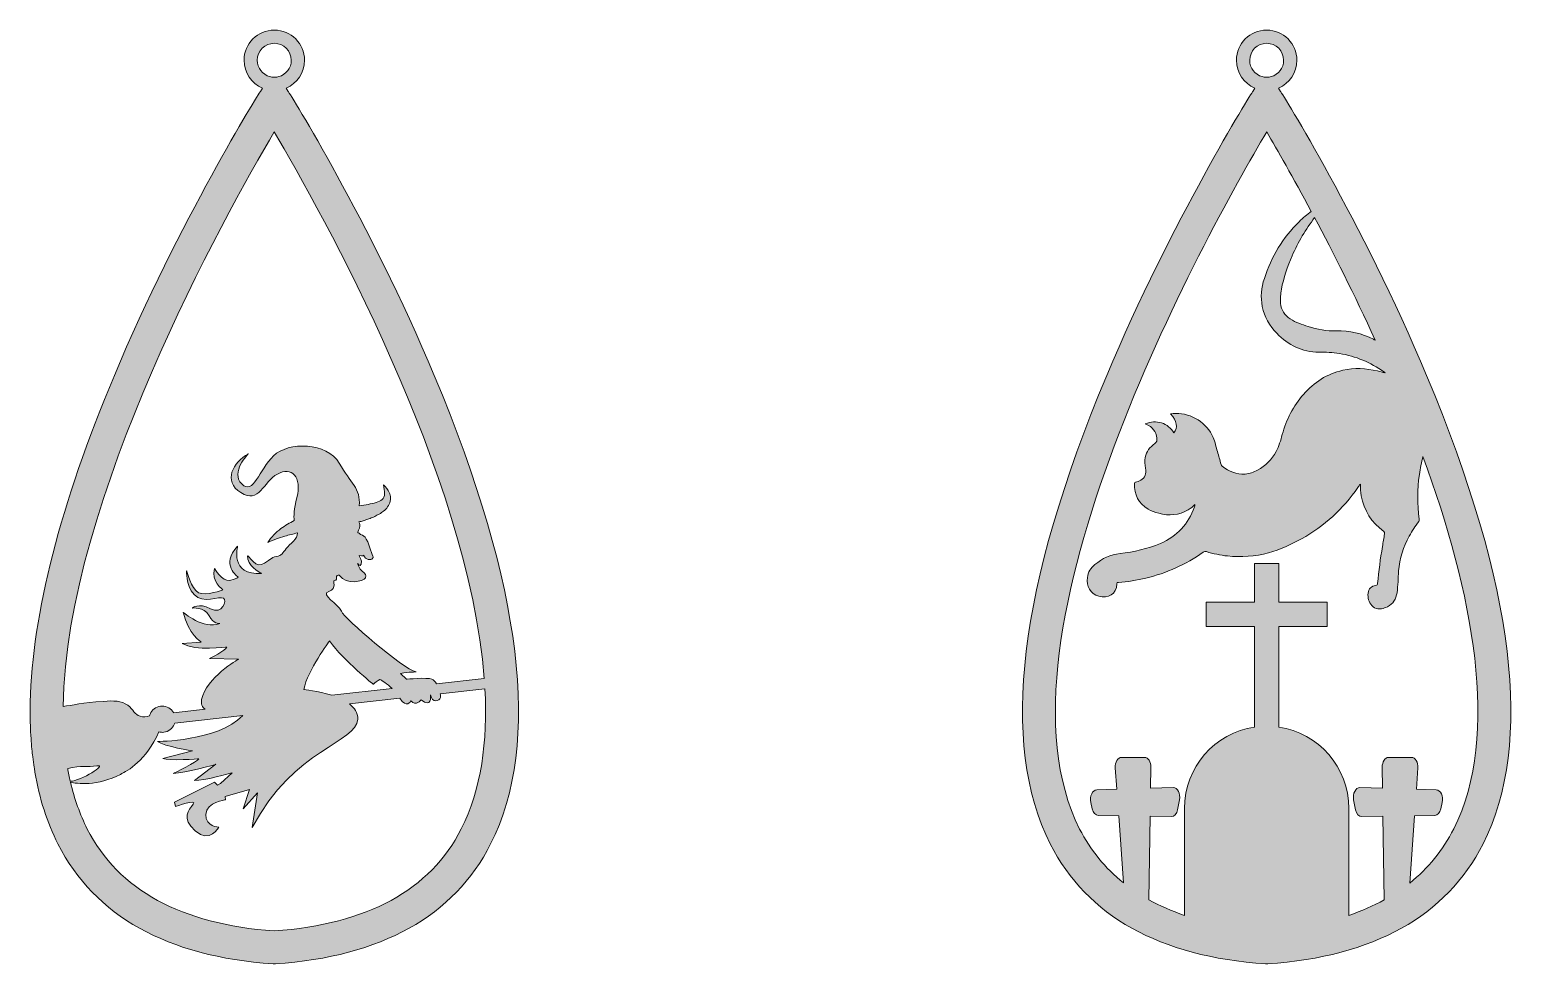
# Model space of a CAD drawing. Extents: x 687 to 8353, y -2922 to -78.
# Drawn here: x 3777 to 8353, y -2922 to -78 of the extents above; entities that cross this region are included whole.
import ezdxf

# ---------------------------------------------------------------- set-up
doc = ezdxf.new("R2010")
doc.units = 0
doc.header["$MEASUREMENT"] = 0
doc.layers.add('Layer 1', color=7, linetype='Continuous')

msp = doc.modelspace()

# ---------------------------------------------------------------- hatches: boundary and pattern name
at = {"layer": 'Layer 1', "true_color": 0x6870b5}
h = msp.add_hatch(color=173, dxfattribs=at)
h.dxf.hatch_style = 2
edge = h.paths.add_edge_path()
edge.add_spline(control_points=[(5006.8, -1130), (4809.4, -658.8), (4564.9, -268.8), (4562.3, -265), (4562.3, -265), (4556.1, -255.2), (4556.1, -255.2), (4588.9, -241), (4612, -208.4), (4612, -170.4), (4612, -119.6), (4570.8, -78.4), (4519.9, -78.4), (4469.1, -78.4), (4427.9, -119.6), (4427.9, -170.4), (4427.9, -208.4), (4451, -241), (4483.8, -255.2), (4483.8, -255.2), (4477.5, -265), (4477.5, -265), (4475.1, -268.8), (4230.5, -658.8), (4033.2, -1130), (3868.4, -1523.5), (3782.9, -1856.3), (3777.3, -2125.1), (3776.9, -2139.8), (3776.8, -2154.3), (3777.1, -2168.7), (3777.1, -2177.3), (3777.3, -2185.8), (3777.6, -2194.3), (3778, -2208.4), (3778.7, -2222.2), (3779.7, -2235.8), (3780.3, -2246.5), (3781.2, -2257.2), (3782.3, -2267.6), (3783, -2275.6), (3783.9, -2283.5), (3784.8, -2291.4), (3786.1, -2302), (3787.5, -2312.5), (3789.2, -2322.9), (3789.9, -2327.9), (3790.7, -2332.9), (3791.6, -2337.8), (3805.2, -2418.4), (3828.5, -2491.2), (3861.5, -2556.1), (3973.3, -2776.2), (4193.7, -2899.1), (4516.5, -2921.4), (4516.5, -2921.4), (4519.9, -2921.6), (4519.9, -2921.6), (4519.9, -2921.6), (4523.5, -2921.4), (4523.5, -2921.4), (4846.2, -2899.1), (5066.7, -2776.2), (5178.4, -2556.1), (5333.3, -2251.3), (5275.6, -1771.4), (5006.8, -1130)], knot_values=[0, 0, 0, 0, 1, 1, 1, 2, 2, 2, 3, 3, 3, 4, 4, 4, 5, 5, 5, 6, 6, 6, 7, 7, 7, 8, 8, 8, 9, 9, 9, 10, 10, 10, 11, 11, 11, 12, 12, 12, 13, 13, 13, 14, 14, 14, 15, 15, 15, 16, 16, 16, 17, 17, 17, 18, 18, 18, 19, 19, 19, 20, 20, 20, 21, 21, 21, 22, 22, 22, 22], degree=3, periodic=1)
edge = h.paths.add_edge_path()
edge.add_spline(control_points=[(4468.3, -170.4), (4468.3, -142), (4491.5, -118.8), (4519.9, -118.8), (4548.5, -118.8), (4571.7, -142), (4571.7, -170.4), (4571.7, -194.1), (4555.8, -214.1), (4534.1, -220.2), (4529.6, -221.5), (4524.9, -222.2), (4519.9, -222.2), (4515, -222.2), (4510.3, -221.5), (4505.8, -220.2), (4484.2, -214.1), (4468.3, -194.1), (4468.3, -170.4)], knot_values=[0, 0, 0, 0, 1, 1, 1, 2, 2, 2, 3, 3, 3, 4, 4, 4, 5, 5, 5, 6, 6, 6, 6], degree=3, periodic=1)
edge = h.paths.add_edge_path()
edge.add_spline(control_points=[(4519.9, -388.6), (4661.7, -628.4), (5112.1, -1433.1), (5158.9, -2052.6), (5158.9, -2052.6), (5013.4, -2068.6), (5013.4, -2068.6), (5009.4, -2062), (5004.7, -2056.7), (4999.8, -2054.7), (4984.2, -2048.6), (4922.1, -2054.7), (4922.1, -2054.7), (4922.1, -2054.7), (4904.4, -2037), (4904.4, -2037), (4930, -2033), (4951.3, -2032.4), (4951.3, -2032.4), (4910.9, -2023), (4733.6, -1870.2), (4724.3, -1847.5), (4715.1, -1824.7), (4658.3, -1797.3), (4685.7, -1787.5), (4713.2, -1777.9), (4695, -1754.2), (4703.3, -1753.8), (4711.5, -1753.3), (4709.2, -1749.7), (4709.4, -1742.3), (4709.6, -1735), (4718.6, -1738.5), (4718.6, -1738.5), (4737.9, -1769.6), (4792.8, -1756.4), (4797.3, -1746.6), (4801.7, -1736.9), (4796.8, -1733.6), (4786.9, -1725.8), (4777.8, -1718.7), (4774.2, -1703.8), (4773.7, -1701.3), (4774.8, -1703.7), (4780.2, -1715.1), (4784, -1704.2), (4788.3, -1692.1), (4778.1, -1678.4), (4778.1, -1678.4), (4789.9, -1681), (4791.8, -1677.5), (4791.8, -1677.5), (4797.5, -1692.6), (4814.1, -1692.1), (4818.6, -1687.2), (4823.1, -1682.2), (4819.8, -1685.3), (4808.4, -1648.3), (4797, -1611.4), (4786.1, -1618.5), (4780, -1612.3), (4773.9, -1606.2), (4771.5, -1612.8), (4779.1, -1594.8), (4782.5, -1586.8), (4780.4, -1580.5), (4777.1, -1575.8), (4781.6, -1574.8), (4786.1, -1573.7), (4790.7, -1572.1), (4790.7, -1572.1), (4804.6, -1567.8), (4804.6, -1567.8), (4809.3, -1566.1), (4814.1, -1564.1), (4818.7, -1562.3), (4823.3, -1560.7), (4827.9, -1558.2), (4832.5, -1555.8), (4832.5, -1555.8), (4839.4, -1552.2), (4839.4, -1552.2), (4841.7, -1550.7), (4843.9, -1549.1), (4846.1, -1547.6), (4855, -1541.9), (4864.1, -1533.3), (4869.9, -1521.9), (4872.7, -1516.2), (4874.2, -1509.6), (4874, -1503.4), (4873.8, -1497.1), (4872.2, -1491.6), (4870, -1486.8), (4865.5, -1477.1), (4859.3, -1469.9), (4852.7, -1462.9), (4854, -1472.4), (4856, -1481.8), (4855.6, -1490.1), (4855.3, -1498.5), (4852.5, -1504.3), (4847.9, -1507.8), (4839, -1515.3), (4822.4, -1519.4), (4806.1, -1522.4), (4797.2, -1524.2), (4787.8, -1525.5), (4778.4, -1526.6), (4783.1, -1473.6), (4752, -1457.6), (4717.6, -1397.1), (4680.9, -1332.7), (4562.2, -1331.4), (4518, -1374.4), (4473.8, -1417.4), (4456.2, -1495.6), (4420.8, -1460.3), (4385.4, -1425), (4441, -1368.1), (4441, -1368.1), (4394.2, -1394.6), (4362.7, -1451.4), (4418.3, -1486.8), (4473.8, -1522.2), (4486.5, -1453.9), (4529.4, -1430), (4572.4, -1406), (4605.2, -1438.8), (4588.8, -1502), (4579.8, -1536.6), (4579.1, -1558.7), (4580.4, -1571.6), (4566.4, -1578.7), (4552.7, -1586.9), (4540.1, -1596.4), (4532.4, -1602.3), (4524.9, -1608.4), (4518.2, -1615.5), (4511.4, -1622.4), (4505, -1629.9), (4500.4, -1638.4), (4517.6, -1630.2), (4534.8, -1624.7), (4552, -1619.4), (4564.9, -1615.7), (4577.7, -1612.4), (4590.5, -1609.3), (4592, -1626.9), (4567.1, -1643.2), (4556.5, -1656.7), (4545.5, -1671), (4542.7, -1678.5), (4526.3, -1681), (4509.8, -1683.6), (4505.7, -1694.6), (4481.5, -1705.6), (4457.1, -1716.7), (4432.4, -1657.3), (4439.5, -1687.3), (4439.6, -1687.9), (4439.7, -1688.5), (4439.9, -1689), (4447.7, -1718), (4481.5, -1733.1), (4481.5, -1733.1), (4383.2, -1738.5), (4408.5, -1650.1), (4408.5, -1650.1), (4353.8, -1704.7), (4409.8, -1743.8), (4409.8, -1743.8), (4409.8, -1743.8), (4407.2, -1749.6), (4384.5, -1754), (4361.8, -1758.4), (4337.7, -1717.4), (4337.7, -1717.4), (4326.7, -1756.8), (4363.7, -1782.7), (4363.7, -1782.7), (4363.7, -1782.7), (4312.4, -1802.6), (4289.1, -1791.3), (4265.7, -1779.8), (4253.4, -1724.3), (4253.4, -1724.3), (4253.4, -1724.3), (4248.7, -1766.9), (4275.9, -1796.9), (4303, -1826.9), (4353.5, -1801), (4365.2, -1807.7), (4376.9, -1814.3), (4362.1, -1859.7), (4325.4, -1840.2), (4288.8, -1820.6), (4270.7, -1838.3), (4270.7, -1838.3), (4270.7, -1838.3), (4306.1, -1832.6), (4321.3, -1861.3), (4335.3, -1887.9), (4351.4, -1885.3), (4353.8, -1884.8), (4304.7, -1906.2), (4242.4, -1850.6), (4242.4, -1850.6), (4259.4, -1918.8), (4297.3, -1941.5), (4297.3, -1941.5), (4297.3, -1941.5), (4239.6, -1946.2), (4239.6, -1946.2), (4280.3, -1970), (4375.9, -1956.7), (4375.9, -1956.7), (4372.2, -1967.1), (4322.9, -1991.7), (4322.9, -1991.7), (4322.9, -1991.7), (4411, -1993.6), (4411, -1993.6), (4411, -1993.6), (4311.5, -2051.4), (4298.7, -2116.3), (4296, -2130.1), (4300.6, -2139.6), (4309.4, -2146.2), (4309.4, -2146.2), (4213.7, -2156.8), (4213.7, -2156.8), (4213.6, -2156.7), (4213.6, -2156.5), (4213.5, -2156.4), (4206.4, -2144.1), (4193.2, -2136.5), (4178.9, -2136.5), (4164.6, -2136.5), (4151.5, -2144.1), (4144.2, -2156.4), (4142.5, -2159.5), (4141.2, -2162.7), (4140.3, -2166.1), (4131.1, -2169.3), (4121.4, -2170.6), (4112, -2167.7), (4094.7, -2162.2), (4091.2, -2146.7), (4074.1, -2134.2), (4054.3, -2119.7), (4031.3, -2119.9), (3999.6, -2122.1), (3936.7, -2126.5), (3903.6, -2133.9), (3877.3, -2137.9), (3885.4, -1509.4), (4371.7, -639.5), (4519.9, -388.6)], knot_values=[0, 0, 0, 0, 1, 1, 1, 2, 2, 2, 3, 3, 3, 4, 4, 4, 5, 5, 5, 6, 6, 6, 7, 7, 7, 8, 8, 8, 9, 9, 9, 10, 10, 10, 11, 11, 11, 12, 12, 12, 13, 13, 13, 14, 14, 14, 15, 15, 15, 16, 16, 16, 17, 17, 17, 18, 18, 18, 19, 19, 19, 20, 20, 20, 21, 21, 21, 22, 22, 22, 23, 23, 23, 24, 24, 24, 25, 25, 25, 26, 26, 26, 27, 27, 27, 28, 28, 28, 29, 29, 29, 30, 30, 30, 31, 31, 31, 32, 32, 32, 33, 33, 33, 34, 34, 34, 35, 35, 35, 36, 36, 36, 37, 37, 37, 38, 38, 38, 39, 39, 39, 40, 40, 40, 41, 41, 41, 42, 42, 42, 43, 43, 43, 44, 44, 44, 45, 45, 45, 46, 46, 46, 47, 47, 47, 48, 48, 48, 49, 49, 49, 50, 50, 50, 51, 51, 51, 52, 52, 52, 53, 53, 53, 54, 54, 54, 55, 55, 55, 56, 56, 56, 57, 57, 57, 58, 58, 58, 59, 59, 59, 60, 60, 60, 61, 61, 61, 62, 62, 62, 63, 63, 63, 64, 64, 64, 65, 65, 65, 66, 66, 66, 67, 67, 67, 68, 68, 68, 69, 69, 69, 70, 70, 70, 71, 71, 71, 72, 72, 72, 73, 73, 73, 74, 74, 74, 75, 75, 75, 76, 76, 76, 77, 77, 77, 78, 78, 78, 79, 79, 79, 80, 80, 80, 81, 81, 81, 82, 82, 82, 83, 83, 83, 84, 84, 84, 85, 85, 85, 86, 86, 86, 86], degree=3, periodic=1)
edge = h.paths.add_edge_path()
edge.add_spline(control_points=[(4878.8, -2083.5), (4878.8, -2083.5), (4694.6, -2103.8), (4694.6, -2103.8), (4652.6, -2090.2), (4609.7, -2086.2), (4609.7, -2086.2), (4621, -2028), (4688, -1938.4), (4688, -1938.4), (4731.6, -1999), (4821.8, -2070.3), (4821.8, -2070.3), (4826.7, -2064.5), (4833.5, -2059.6), (4841.5, -2055.4), (4847.1, -2058.6), (4863.3, -2068.4), (4878.8, -2083.5)], knot_values=[0, 0, 0, 0, 1, 1, 1, 2, 2, 2, 3, 3, 3, 4, 4, 4, 5, 5, 5, 6, 6, 6, 6], degree=3, periodic=1)
edge = h.paths.add_edge_path()
edge.add_spline(control_points=[(3979.9, -2318.5), (4014.7, -2312.2), (3931.3, -2365.3), (3899.1, -2365.3), (3896.1, -2352.5), (3893.5, -2339.4), (3891.2, -2326.1), (3934.6, -2316.3), (3950.1, -2323.9), (3979.9, -2318.5)], knot_values=[0, 0, 0, 0, 1, 1, 1, 2, 2, 2, 3, 3, 3, 3], degree=3, periodic=1)
edge = h.paths.add_edge_path()
edge.add_spline(control_points=[(5089.1, -2510.7), (4994.8, -2696.4), (4803.3, -2800.9), (4519.9, -2821.1), (4236.7, -2800.9), (4045.2, -2696.4), (3950.9, -2510.8), (3928.5, -2466.7), (3911.7, -2418.9), (3899.9, -2368.1), (3916.6, -2373.3), (3983.6, -2380.7), (4051.7, -2344.5), (4074.2, -2332.6), (4129.3, -2303.9), (4168.7, -2215.2), (4172, -2216), (4175.4, -2216.5), (4178.9, -2216.5), (4193.2, -2216.5), (4206.4, -2208.9), (4213.5, -2196.4), (4215, -2193.9), (4216.1, -2191.2), (4216.9, -2188.5), (4216.9, -2188.5), (4424.6, -2165.7), (4424.6, -2165.7), (4344.2, -2245), (4164.2, -2244.2), (4164.2, -2244.2), (4186, -2259.4), (4271.2, -2273.1), (4271.2, -2273.1), (4271.2, -2273.1), (4180.3, -2295.9), (4180.3, -2295.9), (4199.3, -2303.9), (4290.2, -2297.3), (4290.2, -2297.3), (4287.4, -2305.3), (4213.5, -2341.3), (4213.5, -2341.3), (4245.7, -2341.3), (4342.3, -2313.8), (4342.3, -2313.8), (4342.3, -2313.8), (4277.5, -2363.1), (4277.5, -2363.1), (4304.1, -2364.5), (4386.8, -2340.9), (4391.8, -2339.5), (4391.8, -2339.5), (4356.1, -2372.6), (4356.1, -2372.6), (4356.1, -2372.6), (4347, -2376.9), (4347, -2376.9), (4347, -2376.9), (4338, -2367.8), (4338, -2367.8), (4338, -2367.8), (4216.3, -2429.4), (4216.3, -2429.4), (4216.3, -2429.4), (4219.6, -2442.6), (4219.6, -2442.6), (4219.6, -2442.6), (4286.9, -2417.6), (4273.2, -2435.6), (4259.4, -2453.5), (4235.8, -2477.2), (4279.4, -2516.6), (4322.9, -2555.9), (4351.3, -2505.2), (4351.3, -2505.2), (4351.3, -2505.2), (4310.1, -2504.7), (4312, -2466.4), (4313.8, -2428), (4371, -2422.1), (4371, -2422.1), (4371, -2422.1), (4370.3, -2411.4), (4370.3, -2411.4), (4370.3, -2411.4), (4444.2, -2390.6), (4444.2, -2390.6), (4444.2, -2390.6), (4425.2, -2449.3), (4425.2, -2449.3), (4425.2, -2449.3), (4468.8, -2401), (4468.8, -2401), (4468.8, -2401), (4452.7, -2506.2), (4452.7, -2506.2), (4582.5, -2262.7), (4770, -2249.8), (4773.9, -2175.9), (4774.8, -2156.9), (4764.5, -2141.9), (4748.7, -2129.9), (4748.7, -2129.9), (4902.3, -2112.9), (4902.3, -2112.9), (4922.3, -2145.9), (4935.5, -2120.8), (4935.5, -2120.8), (4951.2, -2138.1), (4966.6, -2117.7), (4966.6, -2117.7), (4998.8, -2141.7), (4996.2, -2110), (4995.3, -2102.7), (4995.3, -2102.7), (4995.4, -2102.7), (4995.4, -2102.7), (5000.7, -2128.3), (5022.6, -2121.7), (5025.4, -2110.6), (5026, -2108), (5025.8, -2104.1), (5025, -2099.4), (5025, -2099.4), (5161, -2084.4), (5161, -2084.4), (5169.6, -2244.4), (5149.9, -2391), (5089.1, -2510.7)], knot_values=[0, 0, 0, 0, 1, 1, 1, 2, 2, 2, 3, 3, 3, 4, 4, 4, 5, 5, 5, 6, 6, 6, 7, 7, 7, 8, 8, 8, 9, 9, 9, 10, 10, 10, 11, 11, 11, 12, 12, 12, 13, 13, 13, 14, 14, 14, 15, 15, 15, 16, 16, 16, 17, 17, 17, 18, 18, 18, 19, 19, 19, 20, 20, 20, 21, 21, 21, 22, 22, 22, 23, 23, 23, 24, 24, 24, 25, 25, 25, 26, 26, 26, 27, 27, 27, 28, 28, 28, 29, 29, 29, 30, 30, 30, 31, 31, 31, 32, 32, 32, 33, 33, 33, 34, 34, 34, 35, 35, 35, 36, 36, 36, 37, 37, 37, 38, 38, 38, 39, 39, 39, 40, 40, 40, 41, 41, 41, 42, 42, 42, 43, 43, 43, 43], degree=3, periodic=1)
h = msp.add_hatch(color=173, dxfattribs=at)
h.dxf.hatch_style = 2
edge = h.paths.add_edge_path()
edge.add_spline(control_points=[(8026.8, -1130), (7829.5, -658.8), (7584.9, -268.8), (7582.4, -265), (7582.4, -265), (7576.1, -255.2), (7576.1, -255.2), (7608.9, -241), (7632, -208.4), (7632, -170.4), (7632, -119.6), (7590.8, -78.4), (7540, -78.4), (7489.1, -78.4), (7447.9, -119.6), (7447.9, -170.4), (7447.9, -208.4), (7471, -241), (7503.8, -255.2), (7503.8, -255.2), (7497.6, -265), (7497.6, -265), (7495.2, -268.8), (7250.6, -658.8), (7053.2, -1130), (6784.4, -1771.4), (6726.7, -2251.3), (6881.5, -2556.1), (6993.3, -2776.2), (7213.7, -2899.1), (7536.6, -2921.4), (7536.6, -2921.4), (7540, -2921.6), (7540, -2921.6), (7540, -2921.6), (7543.5, -2921.4), (7543.5, -2921.4), (7866.2, -2899.1), (8086.7, -2776.2), (8198.4, -2556.1), (8353.3, -2251.3), (8295.6, -1771.4), (8026.8, -1130)], knot_values=[0, 0, 0, 0, 1, 1, 1, 2, 2, 2, 3, 3, 3, 4, 4, 4, 5, 5, 5, 6, 6, 6, 7, 7, 7, 8, 8, 8, 9, 9, 9, 10, 10, 10, 11, 11, 11, 12, 12, 12, 13, 13, 13, 14, 14, 14, 14], degree=3, periodic=1)
edge = h.paths.add_edge_path()
edge.add_spline(control_points=[(7870, -1022.3), (7868.4, -1021.5), (7866.7, -1020.6), (7865.1, -1019.8), (7829.4, -1002.6), (7791.9, -992.4), (7751.9, -993.9), (7722.4, -995), (7694, -990.3), (7666.2, -980.9), (7647.5, -974.6), (7628.5, -969.1), (7611.9, -957.9), (7595, -946.5), (7583.9, -931.4), (7582.3, -910.3), (7581.2, -896), (7582.3, -881.8), (7584.9, -867.7), (7591.4, -832.2), (7603.5, -798.5), (7617.7, -765.6), (7635.7, -723.9), (7659.1, -685.5), (7685.9, -649.1), (7742.9, -756.4), (7807.1, -883.8), (7870, -1022.3)], knot_values=[0, 0, 0, 0, 1, 1, 1, 2, 2, 2, 3, 3, 3, 4, 4, 4, 5, 5, 5, 6, 6, 6, 7, 7, 7, 8, 8, 8, 9, 9, 9, 9], degree=3, periodic=1)
edge = h.paths.add_edge_path()
edge.add_spline(control_points=[(7488.3, -170.4), (7488.3, -142), (7511.5, -118.8), (7540, -118.8), (7568.5, -118.8), (7591.7, -142), (7591.7, -170.4), (7591.7, -194.1), (7575.8, -214.1), (7554.1, -220.2), (7549.6, -221.5), (7544.9, -222.2), (7540, -222.2), (7535.1, -222.2), (7530.3, -221.5), (7525.8, -220.2), (7504.2, -214.1), (7488.3, -194.1), (7488.3, -170.4)], knot_values=[0, 0, 0, 0, 1, 1, 1, 2, 2, 2, 3, 3, 3, 4, 4, 4, 5, 5, 5, 6, 6, 6, 6], degree=3, periodic=1)
edge = h.paths.add_edge_path()
edge.add_spline(control_points=[(8109.1, -2510.7), (8076.2, -2575.5), (8031.5, -2630.3), (7975.2, -2675.2), (7975.2, -2675.2), (7989.8, -2470.3), (7989.8, -2470.3), (7989.8, -2470.3), (8051.7, -2469.2), (8051.7, -2469.2), (8060, -2469.1), (8067.4, -2461.2), (8070, -2449.5), (8070, -2449.5), (8074.4, -2430.1), (8074.4, -2430.1), (8078.7, -2411.4), (8069.5, -2392.1), (8056.3, -2391.7), (8056.3, -2391.7), (7995.5, -2389.9), (7995.5, -2389.9), (7995.5, -2389.9), (8000.1, -2324.8), (8000.1, -2324.8), (8001.3, -2307.7), (7992.3, -2292.7), (7980.6, -2292.7), (7980.6, -2292.7), (7911.2, -2292.7), (7911.2, -2292.7), (7900.2, -2292.7), (7891.4, -2306.1), (7891.6, -2322.4), (7891.6, -2322.4), (7892.6, -2386.9), (7892.6, -2386.9), (7892.6, -2386.9), (7823.8, -2384.9), (7823.8, -2384.9), (7810.6, -2384.5), (7800.9, -2403.2), (7804.6, -2422.1), (7804.6, -2422.1), (7810.5, -2452), (7810.5, -2452), (7812.9, -2464.5), (7820.7, -2473.1), (7829.5, -2472.9), (7829.5, -2472.9), (7893.8, -2471.8), (7893.8, -2471.8), (7893.8, -2471.8), (7897.6, -2726.8), (7897.6, -2726.8), (7864.6, -2744.9), (7828.8, -2760.5), (7790.1, -2773.7), (7790.1, -2773.7), (7790.1, -2448), (7790.1, -2448), (7790.1, -2322.4), (7697.5, -2218.5), (7576.9, -2200.6), (7576.9, -2200.6), (7576.9, -1894.2), (7576.9, -1894.2), (7576.9, -1894.2), (7724.6, -1894.2), (7724.6, -1894.2), (7724.6, -1894.2), (7724.6, -1820.3), (7724.6, -1820.3), (7724.6, -1820.3), (7576.9, -1820.3), (7576.9, -1820.3), (7576.9, -1820.3), (7576.9, -1702.4), (7576.9, -1702.4), (7576.9, -1702.4), (7503.1, -1702.4), (7503.1, -1702.4), (7503.1, -1702.4), (7503.1, -1820.3), (7503.1, -1820.3), (7503.1, -1820.3), (7355.4, -1820.3), (7355.4, -1820.3), (7355.4, -1820.3), (7355.4, -1894.2), (7355.4, -1894.2), (7355.4, -1894.2), (7503.1, -1894.2), (7503.1, -1894.2), (7503.1, -1894.2), (7503.1, -2200.6), (7503.1, -2200.6), (7382.5, -2218.5), (7289.9, -2322.4), (7289.9, -2448), (7289.9, -2448), (7289.9, -2773.7), (7289.9, -2773.7), (7251, -2760.5), (7214.9, -2744.7), (7181.8, -2726.4), (7181.8, -2726.4), (7185.6, -2471.8), (7185.6, -2471.8), (7185.6, -2471.8), (7249.9, -2472.9), (7249.9, -2472.9), (7258.7, -2473.1), (7266.5, -2464.5), (7268.9, -2452), (7268.9, -2452), (7274.8, -2422.1), (7274.8, -2422.1), (7278.5, -2403.2), (7268.8, -2384.5), (7255.6, -2384.9), (7255.6, -2384.9), (7186.8, -2386.9), (7186.8, -2386.9), (7186.8, -2386.9), (7187.8, -2322.4), (7187.8, -2322.4), (7188, -2306.1), (7179.2, -2292.7), (7168.2, -2292.7), (7168.2, -2292.7), (7098.8, -2292.7), (7098.8, -2292.7), (7087.1, -2292.7), (7078.1, -2307.7), (7079.3, -2324.8), (7079.3, -2324.8), (7083.9, -2389.9), (7083.9, -2389.9), (7083.9, -2389.9), (7023.1, -2391.7), (7023.1, -2391.7), (7009.9, -2392.1), (7000.7, -2411.4), (7005, -2430.1), (7005, -2430.1), (7009.4, -2449.5), (7009.4, -2449.5), (7012.1, -2461.2), (7019.4, -2469.1), (7027.7, -2469.2), (7027.7, -2469.2), (7089.6, -2470.3), (7089.6, -2470.3), (7089.6, -2470.3), (7104.2, -2674.7), (7104.2, -2674.7), (7048.2, -2629.9), (7003.7, -2575.3), (6970.9, -2510.8), (6673.5, -1925.2), (7358.8, -695.1), (7540, -388.6), (7572.1, -443), (7620.2, -526.6), (7675.9, -630.5), (7662.6, -639.9), (7650.4, -650.6), (7638.7, -661.9), (7588.7, -710.4), (7554.8, -769), (7532.9, -834.6), (7523.5, -862.4), (7520.9, -891.1), (7526.7, -920.2), (7533, -951.8), (7548.2, -978.7), (7570.7, -1001.5), (7605.9, -1037.1), (7647.5, -1058.8), (7698.8, -1058.9), (7719.7, -1058.9), (7740.7, -1059.5), (7761.4, -1063), (7810.9, -1071.1), (7855.8, -1090.4), (7896.9, -1118.9), (7898.3, -1119.9), (7899.6, -1121), (7901, -1122), (7892.8, -1120.4), (7885, -1118.1), (7877.1, -1116.3), (7842, -1107.9), (7806.7, -1106.5), (7771.4, -1114.3), (7723.3, -1124.9), (7684.4, -1150.9), (7652.2, -1187.5), (7620.9, -1223.1), (7599.9, -1264.3), (7587.4, -1309.9), (7582.5, -1327.6), (7577.3, -1345.3), (7568.7, -1361.6), (7555.8, -1386.2), (7536.3, -1404.5), (7512.3, -1418.2), (7500.6, -1424.8), (7488.2, -1429.4), (7474.7, -1430.2), (7448, -1432), (7425.1, -1422.3), (7404.6, -1406.1), (7402.7, -1404.7), (7401.8, -1402.9), (7401.2, -1400.6), (7397.6, -1387.7), (7393.9, -1374.8), (7390.2, -1361.9), (7386, -1347.6), (7383.1, -1332.7), (7377.3, -1319), (7358.3, -1274), (7311.8, -1244.7), (7263.1, -1245.8), (7258.1, -1245.9), (7253.1, -1246.4), (7247.4, -1246.8), (7267.2, -1268.5), (7270.6, -1288.4), (7257.7, -1304.8), (7248.6, -1290.2), (7236.5, -1279.5), (7220, -1274.4), (7203.5, -1269.2), (7187.3, -1270.5), (7170.6, -1277.1), (7172.2, -1277.9), (7172.9, -1278.3), (7173.6, -1278.6), (7192.5, -1286.6), (7203.1, -1300.8), (7205.9, -1321.1), (7206.9, -1328.1), (7205.6, -1332.9), (7199.4, -1337.5), (7185, -1348.1), (7174, -1361.6), (7170.1, -1379.7), (7167.8, -1390.7), (7169.6, -1401.4), (7171.4, -1412.1), (7174.2, -1429.4), (7169.6, -1441), (7156.7, -1448.7), (7151.9, -1451.7), (7146.7, -1453.6), (7141.1, -1454.9), (7138.8, -1455.4), (7137.8, -1456.4), (7137.7, -1459), (7137, -1492.8), (7149.9, -1519.3), (7179.1, -1537.4), (7189.1, -1543.5), (7200.4, -1545.9), (7211.5, -1549.2), (7243, -1558.7), (7272.9, -1555.4), (7301.4, -1538.7), (7308.7, -1534.4), (7315.1, -1529), (7321.7, -1523.3), (7322.3, -1526.1), (7321, -1528), (7320.3, -1530.1), (7302.1, -1582.5), (7267.3, -1619.7), (7216.4, -1641.5), (7177.2, -1658.3), (7135.9, -1667.2), (7093.7, -1672.2), (7064.9, -1675.6), (7039.4, -1686.7), (7017.4, -1705.7), (7005.2, -1716.2), (6996.1, -1728.6), (6994.4, -1745.2), (6991.7, -1771.8), (7002.5, -1794.3), (7029.5, -1802.3), (7057.3, -1810.5), (7083.3, -1796.2), (7083.9, -1764.2), (7084, -1760.3), (7086.1, -1760.3), (7088.7, -1760.1), (7117, -1758.3), (7144.8, -1753.7), (7172.2, -1747.1), (7235.4, -1731.7), (7293.6, -1705.5), (7346.9, -1668.4), (7349.9, -1666.3), (7352.5, -1664.8), (7356.6, -1666.2), (7377.4, -1673), (7398.7, -1677.2), (7420.4, -1679.6), (7462.8, -1684.2), (7504.6, -1681), (7545.7, -1669.8), (7581.1, -1660.2), (7613.9, -1644.8), (7645.8, -1627.2), (7715.5, -1588.6), (7772.9, -1536.6), (7817.5, -1470.6), (7819.7, -1467.4), (7822.1, -1464.5), (7825.1, -1460.6), (7825.4, -1473.2), (7825.7, -1484.7), (7827.8, -1496), (7836.1, -1541.4), (7859.1, -1577.7), (7896.3, -1605), (7899, -1607), (7899.4, -1608.9), (7898.8, -1611.9), (7896.5, -1624.8), (7894.4, -1637.7), (7892.3, -1650.6), (7886, -1688), (7881.2, -1725.6), (7877.4, -1763.3), (7877, -1767.3), (7875.8, -1768.7), (7871.8, -1769.3), (7858.9, -1771), (7850, -1779.8), (7848.6, -1792.7), (7847.1, -1806.8), (7851, -1819.5), (7859.9, -1830.7), (7864.6, -1836.8), (7871.7, -1838.3), (7878.4, -1840.7), (7882.1, -1840.7), (7885.9, -1840.7), (7889.6, -1840.7), (7895.6, -1838.8), (7901.7, -1837.3), (7907.3, -1834.4), (7924.8, -1825.3), (7933.7, -1810.6), (7936.7, -1791.3), (7940.2, -1769.4), (7939.6, -1747.2), (7941.5, -1725.2), (7944.6, -1687.3), (7956.1, -1652.1), (7974.1, -1618.8), (7982.4, -1603.4), (7992, -1588.7), (8002.7, -1574.8), (8004.5, -1572.4), (8004.8, -1570.2), (8004.4, -1567.3), (7998.2, -1522), (7997.9, -1476.8), (8004.6, -1431.5), (8007.3, -1413), (8011.6, -1394.8), (8015.7, -1376.5), (8165.6, -1786.6), (8254.2, -2225.1), (8109.1, -2510.7)], knot_values=[0, 0, 0, 0, 1, 1, 1, 2, 2, 2, 3, 3, 3, 4, 4, 4, 5, 5, 5, 6, 6, 6, 7, 7, 7, 8, 8, 8, 9, 9, 9, 10, 10, 10, 11, 11, 11, 12, 12, 12, 13, 13, 13, 14, 14, 14, 15, 15, 15, 16, 16, 16, 17, 17, 17, 18, 18, 18, 19, 19, 19, 20, 20, 20, 21, 21, 21, 22, 22, 22, 23, 23, 23, 24, 24, 24, 25, 25, 25, 26, 26, 26, 27, 27, 27, 28, 28, 28, 29, 29, 29, 30, 30, 30, 31, 31, 31, 32, 32, 32, 33, 33, 33, 34, 34, 34, 35, 35, 35, 36, 36, 36, 37, 37, 37, 38, 38, 38, 39, 39, 39, 40, 40, 40, 41, 41, 41, 42, 42, 42, 43, 43, 43, 44, 44, 44, 45, 45, 45, 46, 46, 46, 47, 47, 47, 48, 48, 48, 49, 49, 49, 50, 50, 50, 51, 51, 51, 52, 52, 52, 53, 53, 53, 54, 54, 54, 55, 55, 55, 56, 56, 56, 57, 57, 57, 58, 58, 58, 59, 59, 59, 60, 60, 60, 61, 61, 61, 62, 62, 62, 63, 63, 63, 64, 64, 64, 65, 65, 65, 66, 66, 66, 67, 67, 67, 68, 68, 68, 69, 69, 69, 70, 70, 70, 71, 71, 71, 72, 72, 72, 73, 73, 73, 74, 74, 74, 75, 75, 75, 76, 76, 76, 77, 77, 77, 78, 78, 78, 79, 79, 79, 80, 80, 80, 81, 81, 81, 82, 82, 82, 83, 83, 83, 84, 84, 84, 85, 85, 85, 86, 86, 86, 87, 87, 87, 88, 88, 88, 89, 89, 89, 90, 90, 90, 91, 91, 91, 92, 92, 92, 93, 93, 93, 94, 94, 94, 95, 95, 95, 96, 96, 96, 97, 97, 97, 98, 98, 98, 99, 99, 99, 100, 100, 100, 101, 101, 101, 102, 102, 102, 103, 103, 103, 104, 104, 104, 105, 105, 105, 106, 106, 106, 107, 107, 107, 108, 108, 108, 109, 109, 109, 110, 110, 110, 111, 111, 111, 112, 112, 112, 113, 113, 113, 114, 114, 114, 115, 115, 115, 116, 116, 116, 117, 117, 117, 118, 118, 118, 119, 119, 119, 120, 120, 120, 121, 121, 121, 122, 122, 122, 123, 123, 123, 124, 124, 124, 125, 125, 125, 126, 126, 126, 126], degree=3, periodic=1)

# ---------------------------------------------------------------- linework, layer by layer
at = {"layer": 'Layer 1', "lineweight": 0}
for points, knots in [([(5006.8, -1130), (4809.4, -658.8), (4564.9, -268.8), (4562.3, -265), (4562.3, -265), (4556.1, -255.2), (4556.1, -255.2), (4588.9, -241), (4612, -208.4), (4612, -170.4), (4612, -119.6), (4570.8, -78.4), (4519.9, -78.4), (4469.1, -78.4), (4427.9, -119.6), (4427.9, -170.4), (4427.9, -208.4), (4451, -241), (4483.8, -255.2), (4483.8, -255.2), (4477.5, -265), (4477.5, -265), (4475.1, -268.8), (4230.5, -658.8), (4033.2, -1130), (3868.4, -1523.5), (3782.9, -1856.3), (3777.3, -2125.1), (3776.9, -2139.8), (3776.8, -2154.3), (3777.1, -2168.7), (3777.1, -2177.3), (3777.3, -2185.8), (3777.6, -2194.3), (3778, -2208.4), (3778.7, -2222.2), (3779.7, -2235.8), (3780.3, -2246.5), (3781.2, -2257.2), (3782.3, -2267.6), (3783, -2275.6), (3783.9, -2283.5), (3784.8, -2291.4), (3786.1, -2302), (3787.5, -2312.5), (3789.2, -2322.9), (3789.9, -2327.9), (3790.7, -2332.9), (3791.6, -2337.8), (3805.2, -2418.4), (3828.5, -2491.2), (3861.5, -2556.1), (3973.3, -2776.2), (4193.7, -2899.1), (4516.5, -2921.4), (4516.5, -2921.4), (4519.9, -2921.6), (4519.9, -2921.6), (4519.9, -2921.6), (4523.5, -2921.4), (4523.5, -2921.4), (4846.2, -2899.1), (5066.7, -2776.2), (5178.4, -2556.1), (5333.3, -2251.3), (5275.6, -1771.4), (5006.8, -1130)], [0, 0, 0, 0, 1, 1, 1, 2, 2, 2, 3, 3, 3, 4, 4, 4, 5, 5, 5, 6, 6, 6, 7, 7, 7, 8, 8, 8, 9, 9, 9, 10, 10, 10, 11, 11, 11, 12, 12, 12, 13, 13, 13, 14, 14, 14, 15, 15, 15, 16, 16, 16, 17, 17, 17, 18, 18, 18, 19, 19, 19, 20, 20, 20, 21, 21, 21, 22, 22, 22, 22]), ([(8026.8, -1130), (7829.5, -658.8), (7584.9, -268.8), (7582.4, -265), (7582.4, -265), (7576.1, -255.2), (7576.1, -255.2), (7608.9, -241), (7632, -208.4), (7632, -170.4), (7632, -119.6), (7590.8, -78.4), (7540, -78.4), (7489.1, -78.4), (7447.9, -119.6), (7447.9, -170.4), (7447.9, -208.4), (7471, -241), (7503.8, -255.2), (7503.8, -255.2), (7497.6, -265), (7497.6, -265), (7495.2, -268.8), (7250.6, -658.8), (7053.2, -1130), (6784.4, -1771.4), (6726.7, -2251.3), (6881.5, -2556.1), (6993.3, -2776.2), (7213.7, -2899.1), (7536.6, -2921.4), (7536.6, -2921.4), (7540, -2921.6), (7540, -2921.6), (7540, -2921.6), (7543.5, -2921.4), (7543.5, -2921.4), (7866.2, -2899.1), (8086.7, -2776.2), (8198.4, -2556.1), (8353.3, -2251.3), (8295.6, -1771.4), (8026.8, -1130)], [0, 0, 0, 0, 1, 1, 1, 2, 2, 2, 3, 3, 3, 4, 4, 4, 5, 5, 5, 6, 6, 6, 7, 7, 7, 8, 8, 8, 9, 9, 9, 10, 10, 10, 11, 11, 11, 12, 12, 12, 13, 13, 13, 14, 14, 14, 14]), ([(4468.3, -170.4), (4468.3, -142), (4491.5, -118.8), (4519.9, -118.8), (4548.5, -118.8), (4571.7, -142), (4571.7, -170.4), (4571.7, -194.1), (4555.8, -214.1), (4534.1, -220.2), (4529.6, -221.5), (4524.9, -222.2), (4519.9, -222.2), (4515, -222.2), (4510.3, -221.5), (4505.8, -220.2), (4484.2, -214.1), (4468.3, -194.1), (4468.3, -170.4)], [0, 0, 0, 0, 1, 1, 1, 2, 2, 2, 3, 3, 3, 4, 4, 4, 5, 5, 5, 6, 6, 6, 6]), ([(7488.3, -170.4), (7488.3, -142), (7511.5, -118.8), (7540, -118.8), (7568.5, -118.8), (7591.7, -142), (7591.7, -170.4), (7591.7, -194.1), (7575.8, -214.1), (7554.1, -220.2), (7549.6, -221.5), (7544.9, -222.2), (7540, -222.2), (7535.1, -222.2), (7530.3, -221.5), (7525.8, -220.2), (7504.2, -214.1), (7488.3, -194.1), (7488.3, -170.4)], [0, 0, 0, 0, 1, 1, 1, 2, 2, 2, 3, 3, 3, 4, 4, 4, 5, 5, 5, 6, 6, 6, 6]), ([(4519.9, -388.6), (4661.7, -628.4), (5112.1, -1433.1), (5158.9, -2052.6), (5158.9, -2052.6), (5013.4, -2068.6), (5013.4, -2068.6), (5009.4, -2062), (5004.7, -2056.7), (4999.8, -2054.7), (4984.2, -2048.6), (4922.1, -2054.7), (4922.1, -2054.7), (4922.1, -2054.7), (4904.4, -2037), (4904.4, -2037), (4930, -2033), (4951.3, -2032.4), (4951.3, -2032.4), (4910.9, -2023), (4733.6, -1870.2), (4724.3, -1847.5), (4715.1, -1824.7), (4658.3, -1797.3), (4685.7, -1787.5), (4713.2, -1777.9), (4695, -1754.2), (4703.3, -1753.8), (4711.5, -1753.3), (4709.2, -1749.7), (4709.4, -1742.3), (4709.6, -1735), (4718.6, -1738.5), (4718.6, -1738.5), (4737.9, -1769.6), (4792.8, -1756.4), (4797.3, -1746.6), (4801.7, -1736.9), (4796.8, -1733.6), (4786.9, -1725.8), (4777.8, -1718.7), (4774.2, -1703.8), (4773.7, -1701.3), (4774.8, -1703.7), (4780.2, -1715.1), (4784, -1704.2), (4788.3, -1692.1), (4778.1, -1678.4), (4778.1, -1678.4), (4789.9, -1681), (4791.8, -1677.5), (4791.8, -1677.5), (4797.5, -1692.6), (4814.1, -1692.1), (4818.6, -1687.2), (4823.1, -1682.2), (4819.8, -1685.3), (4808.4, -1648.3), (4797, -1611.4), (4786.1, -1618.5), (4780, -1612.3), (4773.9, -1606.2), (4771.5, -1612.8), (4779.1, -1594.8), (4782.5, -1586.8), (4780.4, -1580.5), (4777.1, -1575.8), (4781.6, -1574.8), (4786.1, -1573.7), (4790.7, -1572.1), (4790.7, -1572.1), (4804.6, -1567.8), (4804.6, -1567.8), (4809.3, -1566.1), (4814.1, -1564.1), (4818.7, -1562.3), (4823.3, -1560.7), (4827.9, -1558.2), (4832.5, -1555.8), (4832.5, -1555.8), (4839.4, -1552.2), (4839.4, -1552.2), (4841.7, -1550.7), (4843.9, -1549.1), (4846.1, -1547.6), (4855, -1541.9), (4864.1, -1533.3), (4869.9, -1521.9), (4872.7, -1516.2), (4874.2, -1509.6), (4874, -1503.4), (4873.8, -1497.1), (4872.2, -1491.6), (4870, -1486.8), (4865.5, -1477.1), (4859.3, -1469.9), (4852.7, -1462.9), (4854, -1472.4), (4856, -1481.8), (4855.6, -1490.1), (4855.3, -1498.5), (4852.5, -1504.3), (4847.9, -1507.8), (4839, -1515.3), (4822.4, -1519.4), (4806.1, -1522.4), (4797.2, -1524.2), (4787.8, -1525.5), (4778.4, -1526.6), (4783.1, -1473.6), (4752, -1457.6), (4717.6, -1397.1), (4680.9, -1332.7), (4562.2, -1331.4), (4518, -1374.4), (4473.8, -1417.4), (4456.2, -1495.6), (4420.8, -1460.3), (4385.4, -1425), (4441, -1368.1), (4441, -1368.1), (4394.2, -1394.6), (4362.7, -1451.4), (4418.3, -1486.8), (4473.8, -1522.2), (4486.5, -1453.9), (4529.4, -1430), (4572.4, -1406), (4605.2, -1438.8), (4588.8, -1502), (4579.8, -1536.6), (4579.1, -1558.7), (4580.4, -1571.6), (4566.4, -1578.7), (4552.7, -1586.9), (4540.1, -1596.4), (4532.4, -1602.3), (4524.9, -1608.4), (4518.2, -1615.5), (4511.4, -1622.4), (4505, -1629.9), (4500.4, -1638.4), (4517.6, -1630.2), (4534.8, -1624.7), (4552, -1619.4), (4564.9, -1615.7), (4577.7, -1612.4), (4590.5, -1609.3), (4592, -1626.9), (4567.1, -1643.2), (4556.5, -1656.7), (4545.5, -1671), (4542.7, -1678.5), (4526.3, -1681), (4509.8, -1683.6), (4505.7, -1694.6), (4481.5, -1705.6), (4457.1, -1716.7), (4432.4, -1657.3), (4439.5, -1687.3), (4439.6, -1687.9), (4439.7, -1688.5), (4439.9, -1689), (4447.7, -1718), (4481.5, -1733.1), (4481.5, -1733.1), (4383.2, -1738.5), (4408.5, -1650.1), (4408.5, -1650.1), (4353.8, -1704.7), (4409.8, -1743.8), (4409.8, -1743.8), (4409.8, -1743.8), (4407.2, -1749.6), (4384.5, -1754), (4361.8, -1758.4), (4337.7, -1717.4), (4337.7, -1717.4), (4326.7, -1756.8), (4363.7, -1782.7), (4363.7, -1782.7), (4363.7, -1782.7), (4312.4, -1802.6), (4289.1, -1791.3), (4265.7, -1779.8), (4253.4, -1724.3), (4253.4, -1724.3), (4253.4, -1724.3), (4248.7, -1766.9), (4275.9, -1796.9), (4303, -1826.9), (4353.5, -1801), (4365.2, -1807.7), (4376.9, -1814.3), (4362.1, -1859.7), (4325.4, -1840.2), (4288.8, -1820.6), (4270.7, -1838.3), (4270.7, -1838.3), (4270.7, -1838.3), (4306.1, -1832.6), (4321.3, -1861.3), (4335.3, -1887.9), (4351.4, -1885.3), (4353.8, -1884.8), (4304.7, -1906.2), (4242.4, -1850.6), (4242.4, -1850.6), (4259.4, -1918.8), (4297.3, -1941.5), (4297.3, -1941.5), (4297.3, -1941.5), (4239.6, -1946.2), (4239.6, -1946.2), (4280.3, -1970), (4375.9, -1956.7), (4375.9, -1956.7), (4372.2, -1967.1), (4322.9, -1991.7), (4322.9, -1991.7), (4322.9, -1991.7), (4411, -1993.6), (4411, -1993.6), (4411, -1993.6), (4311.5, -2051.4), (4298.7, -2116.3), (4296, -2130.1), (4300.6, -2139.6), (4309.4, -2146.2), (4309.4, -2146.2), (4213.7, -2156.8), (4213.7, -2156.8), (4213.6, -2156.7), (4213.6, -2156.5), (4213.5, -2156.4), (4206.4, -2144.1), (4193.2, -2136.5), (4178.9, -2136.5), (4164.6, -2136.5), (4151.5, -2144.1), (4144.2, -2156.4), (4142.5, -2159.5), (4141.2, -2162.7), (4140.3, -2166.1), (4131.1, -2169.3), (4121.4, -2170.6), (4112, -2167.7), (4094.7, -2162.2), (4091.2, -2146.7), (4074.1, -2134.2), (4054.3, -2119.7), (4031.3, -2119.9), (3999.6, -2122.1), (3936.7, -2126.5), (3903.6, -2133.9), (3877.3, -2137.9), (3885.4, -1509.4), (4371.7, -639.5), (4519.9, -388.6)], [0, 0, 0, 0, 1, 1, 1, 2, 2, 2, 3, 3, 3, 4, 4, 4, 5, 5, 5, 6, 6, 6, 7, 7, 7, 8, 8, 8, 9, 9, 9, 10, 10, 10, 11, 11, 11, 12, 12, 12, 13, 13, 13, 14, 14, 14, 15, 15, 15, 16, 16, 16, 17, 17, 17, 18, 18, 18, 19, 19, 19, 20, 20, 20, 21, 21, 21, 22, 22, 22, 23, 23, 23, 24, 24, 24, 25, 25, 25, 26, 26, 26, 27, 27, 27, 28, 28, 28, 29, 29, 29, 30, 30, 30, 31, 31, 31, 32, 32, 32, 33, 33, 33, 34, 34, 34, 35, 35, 35, 36, 36, 36, 37, 37, 37, 38, 38, 38, 39, 39, 39, 40, 40, 40, 41, 41, 41, 42, 42, 42, 43, 43, 43, 44, 44, 44, 45, 45, 45, 46, 46, 46, 47, 47, 47, 48, 48, 48, 49, 49, 49, 50, 50, 50, 51, 51, 51, 52, 52, 52, 53, 53, 53, 54, 54, 54, 55, 55, 55, 56, 56, 56, 57, 57, 57, 58, 58, 58, 59, 59, 59, 60, 60, 60, 61, 61, 61, 62, 62, 62, 63, 63, 63, 64, 64, 64, 65, 65, 65, 66, 66, 66, 67, 67, 67, 68, 68, 68, 69, 69, 69, 70, 70, 70, 71, 71, 71, 72, 72, 72, 73, 73, 73, 74, 74, 74, 75, 75, 75, 76, 76, 76, 77, 77, 77, 78, 78, 78, 79, 79, 79, 80, 80, 80, 81, 81, 81, 82, 82, 82, 83, 83, 83, 84, 84, 84, 85, 85, 85, 86, 86, 86, 86]), ([(8109.1, -2510.7), (8076.2, -2575.5), (8031.5, -2630.3), (7975.2, -2675.2), (7975.2, -2675.2), (7989.8, -2470.3), (7989.8, -2470.3), (7989.8, -2470.3), (8051.7, -2469.2), (8051.7, -2469.2), (8060, -2469.1), (8067.4, -2461.2), (8070, -2449.5), (8070, -2449.5), (8074.4, -2430.1), (8074.4, -2430.1), (8078.7, -2411.4), (8069.5, -2392.1), (8056.3, -2391.7), (8056.3, -2391.7), (7995.5, -2389.9), (7995.5, -2389.9), (7995.5, -2389.9), (8000.1, -2324.8), (8000.1, -2324.8), (8001.3, -2307.7), (7992.3, -2292.7), (7980.6, -2292.7), (7980.6, -2292.7), (7911.2, -2292.7), (7911.2, -2292.7), (7900.2, -2292.7), (7891.4, -2306.1), (7891.6, -2322.4), (7891.6, -2322.4), (7892.6, -2386.9), (7892.6, -2386.9), (7892.6, -2386.9), (7823.8, -2384.9), (7823.8, -2384.9), (7810.6, -2384.5), (7800.9, -2403.2), (7804.6, -2422.1), (7804.6, -2422.1), (7810.5, -2452), (7810.5, -2452), (7812.9, -2464.5), (7820.7, -2473.1), (7829.5, -2472.9), (7829.5, -2472.9), (7893.8, -2471.8), (7893.8, -2471.8), (7893.8, -2471.8), (7897.6, -2726.8), (7897.6, -2726.8), (7864.6, -2744.9), (7828.8, -2760.5), (7790.1, -2773.7), (7790.1, -2773.7), (7790.1, -2448), (7790.1, -2448), (7790.1, -2322.4), (7697.5, -2218.5), (7576.9, -2200.6), (7576.9, -2200.6), (7576.9, -1894.2), (7576.9, -1894.2), (7576.9, -1894.2), (7724.6, -1894.2), (7724.6, -1894.2), (7724.6, -1894.2), (7724.6, -1820.3), (7724.6, -1820.3), (7724.6, -1820.3), (7576.9, -1820.3), (7576.9, -1820.3), (7576.9, -1820.3), (7576.9, -1702.4), (7576.9, -1702.4), (7576.9, -1702.4), (7503.1, -1702.4), (7503.1, -1702.4), (7503.1, -1702.4), (7503.1, -1820.3), (7503.1, -1820.3), (7503.1, -1820.3), (7355.4, -1820.3), (7355.4, -1820.3), (7355.4, -1820.3), (7355.4, -1894.2), (7355.4, -1894.2), (7355.4, -1894.2), (7503.1, -1894.2), (7503.1, -1894.2), (7503.1, -1894.2), (7503.1, -2200.6), (7503.1, -2200.6), (7382.5, -2218.5), (7289.9, -2322.4), (7289.9, -2448), (7289.9, -2448), (7289.9, -2773.7), (7289.9, -2773.7), (7251, -2760.5), (7214.9, -2744.7), (7181.8, -2726.4), (7181.8, -2726.4), (7185.6, -2471.8), (7185.6, -2471.8), (7185.6, -2471.8), (7249.9, -2472.9), (7249.9, -2472.9), (7258.7, -2473.1), (7266.5, -2464.5), (7268.9, -2452), (7268.9, -2452), (7274.8, -2422.1), (7274.8, -2422.1), (7278.5, -2403.2), (7268.8, -2384.5), (7255.6, -2384.9), (7255.6, -2384.9), (7186.8, -2386.9), (7186.8, -2386.9), (7186.8, -2386.9), (7187.8, -2322.4), (7187.8, -2322.4), (7188, -2306.1), (7179.2, -2292.7), (7168.2, -2292.7), (7168.2, -2292.7), (7098.8, -2292.7), (7098.8, -2292.7), (7087.1, -2292.7), (7078.1, -2307.7), (7079.3, -2324.8), (7079.3, -2324.8), (7083.9, -2389.9), (7083.9, -2389.9), (7083.9, -2389.9), (7023.1, -2391.7), (7023.1, -2391.7), (7009.9, -2392.1), (7000.7, -2411.4), (7005, -2430.1), (7005, -2430.1), (7009.4, -2449.5), (7009.4, -2449.5), (7012.1, -2461.2), (7019.4, -2469.1), (7027.7, -2469.2), (7027.7, -2469.2), (7089.6, -2470.3), (7089.6, -2470.3), (7089.6, -2470.3), (7104.2, -2674.7), (7104.2, -2674.7), (7048.2, -2629.9), (7003.7, -2575.3), (6970.9, -2510.8), (6673.5, -1925.2), (7358.8, -695.1), (7540, -388.6), (7572.1, -443), (7620.2, -526.6), (7675.9, -630.5), (7662.6, -639.9), (7650.4, -650.6), (7638.7, -661.9), (7588.7, -710.4), (7554.8, -769), (7532.9, -834.6), (7523.5, -862.4), (7520.9, -891.1), (7526.7, -920.2), (7533, -951.8), (7548.2, -978.7), (7570.7, -1001.5), (7605.9, -1037.1), (7647.5, -1058.8), (7698.8, -1058.9), (7719.7, -1058.9), (7740.7, -1059.5), (7761.4, -1063), (7810.9, -1071.1), (7855.8, -1090.4), (7896.9, -1118.9), (7898.3, -1119.9), (7899.6, -1121), (7901, -1122), (7892.8, -1120.4), (7885, -1118.1), (7877.1, -1116.3), (7842, -1107.9), (7806.7, -1106.5), (7771.4, -1114.3), (7723.3, -1124.9), (7684.4, -1150.9), (7652.2, -1187.5), (7620.9, -1223.1), (7599.9, -1264.3), (7587.4, -1309.9), (7582.5, -1327.6), (7577.3, -1345.3), (7568.7, -1361.6), (7555.8, -1386.2), (7536.3, -1404.5), (7512.3, -1418.2), (7500.6, -1424.8), (7488.2, -1429.4), (7474.7, -1430.2), (7448, -1432), (7425.1, -1422.3), (7404.6, -1406.1), (7402.7, -1404.7), (7401.8, -1402.9), (7401.2, -1400.6), (7397.6, -1387.7), (7393.9, -1374.8), (7390.2, -1361.9), (7386, -1347.6), (7383.1, -1332.7), (7377.3, -1319), (7358.3, -1274), (7311.8, -1244.7), (7263.1, -1245.8), (7258.1, -1245.9), (7253.1, -1246.4), (7247.4, -1246.8), (7267.2, -1268.5), (7270.6, -1288.4), (7257.7, -1304.8), (7248.6, -1290.2), (7236.5, -1279.5), (7220, -1274.4), (7203.5, -1269.2), (7187.3, -1270.5), (7170.6, -1277.1), (7172.2, -1277.9), (7172.9, -1278.3), (7173.6, -1278.6), (7192.5, -1286.6), (7203.1, -1300.8), (7205.9, -1321.1), (7206.9, -1328.1), (7205.6, -1332.9), (7199.4, -1337.5), (7185, -1348.1), (7174, -1361.6), (7170.1, -1379.7), (7167.8, -1390.7), (7169.6, -1401.4), (7171.4, -1412.1), (7174.2, -1429.4), (7169.6, -1441), (7156.7, -1448.7), (7151.9, -1451.7), (7146.7, -1453.6), (7141.1, -1454.9), (7138.8, -1455.4), (7137.8, -1456.4), (7137.7, -1459), (7137, -1492.8), (7149.9, -1519.3), (7179.1, -1537.4), (7189.1, -1543.5), (7200.4, -1545.9), (7211.5, -1549.2), (7243, -1558.7), (7272.9, -1555.4), (7301.4, -1538.7), (7308.7, -1534.4), (7315.1, -1529), (7321.7, -1523.3), (7322.3, -1526.1), (7321, -1528), (7320.3, -1530.1), (7302.1, -1582.5), (7267.3, -1619.7), (7216.4, -1641.5), (7177.2, -1658.3), (7135.9, -1667.2), (7093.7, -1672.2), (7064.9, -1675.6), (7039.4, -1686.7), (7017.4, -1705.7), (7005.2, -1716.2), (6996.1, -1728.6), (6994.4, -1745.2), (6991.7, -1771.8), (7002.5, -1794.3), (7029.5, -1802.3), (7057.3, -1810.5), (7083.3, -1796.2), (7083.9, -1764.2), (7084, -1760.3), (7086.1, -1760.3), (7088.7, -1760.1), (7117, -1758.3), (7144.8, -1753.7), (7172.2, -1747.1), (7235.4, -1731.7), (7293.6, -1705.5), (7346.9, -1668.4), (7349.9, -1666.3), (7352.5, -1664.8), (7356.6, -1666.2), (7377.4, -1673), (7398.7, -1677.2), (7420.4, -1679.6), (7462.8, -1684.2), (7504.6, -1681), (7545.7, -1669.8), (7581.1, -1660.2), (7613.9, -1644.8), (7645.8, -1627.2), (7715.5, -1588.6), (7772.9, -1536.6), (7817.5, -1470.6), (7819.7, -1467.4), (7822.1, -1464.5), (7825.1, -1460.6), (7825.4, -1473.2), (7825.7, -1484.7), (7827.8, -1496), (7836.1, -1541.4), (7859.1, -1577.7), (7896.3, -1605), (7899, -1607), (7899.4, -1608.9), (7898.8, -1611.9), (7896.5, -1624.8), (7894.4, -1637.7), (7892.3, -1650.6), (7886, -1688), (7881.2, -1725.6), (7877.4, -1763.3), (7877, -1767.3), (7875.8, -1768.7), (7871.8, -1769.3), (7858.9, -1771), (7850, -1779.8), (7848.6, -1792.7), (7847.1, -1806.8), (7851, -1819.5), (7859.9, -1830.7), (7864.6, -1836.8), (7871.7, -1838.3), (7878.4, -1840.7), (7882.1, -1840.7), (7885.9, -1840.7), (7889.6, -1840.7), (7895.6, -1838.8), (7901.7, -1837.3), (7907.3, -1834.4), (7924.8, -1825.3), (7933.7, -1810.6), (7936.7, -1791.3), (7940.2, -1769.4), (7939.6, -1747.2), (7941.5, -1725.2), (7944.6, -1687.3), (7956.1, -1652.1), (7974.1, -1618.8), (7982.4, -1603.4), (7992, -1588.7), (8002.7, -1574.8), (8004.5, -1572.4), (8004.8, -1570.2), (8004.4, -1567.3), (7998.2, -1522), (7997.9, -1476.8), (8004.6, -1431.5), (8007.3, -1413), (8011.6, -1394.8), (8015.7, -1376.5), (8165.6, -1786.6), (8254.2, -2225.1), (8109.1, -2510.7)], [0, 0, 0, 0, 1, 1, 1, 2, 2, 2, 3, 3, 3, 4, 4, 4, 5, 5, 5, 6, 6, 6, 7, 7, 7, 8, 8, 8, 9, 9, 9, 10, 10, 10, 11, 11, 11, 12, 12, 12, 13, 13, 13, 14, 14, 14, 15, 15, 15, 16, 16, 16, 17, 17, 17, 18, 18, 18, 19, 19, 19, 20, 20, 20, 21, 21, 21, 22, 22, 22, 23, 23, 23, 24, 24, 24, 25, 25, 25, 26, 26, 26, 27, 27, 27, 28, 28, 28, 29, 29, 29, 30, 30, 30, 31, 31, 31, 32, 32, 32, 33, 33, 33, 34, 34, 34, 35, 35, 35, 36, 36, 36, 37, 37, 37, 38, 38, 38, 39, 39, 39, 40, 40, 40, 41, 41, 41, 42, 42, 42, 43, 43, 43, 44, 44, 44, 45, 45, 45, 46, 46, 46, 47, 47, 47, 48, 48, 48, 49, 49, 49, 50, 50, 50, 51, 51, 51, 52, 52, 52, 53, 53, 53, 54, 54, 54, 55, 55, 55, 56, 56, 56, 57, 57, 57, 58, 58, 58, 59, 59, 59, 60, 60, 60, 61, 61, 61, 62, 62, 62, 63, 63, 63, 64, 64, 64, 65, 65, 65, 66, 66, 66, 67, 67, 67, 68, 68, 68, 69, 69, 69, 70, 70, 70, 71, 71, 71, 72, 72, 72, 73, 73, 73, 74, 74, 74, 75, 75, 75, 76, 76, 76, 77, 77, 77, 78, 78, 78, 79, 79, 79, 80, 80, 80, 81, 81, 81, 82, 82, 82, 83, 83, 83, 84, 84, 84, 85, 85, 85, 86, 86, 86, 87, 87, 87, 88, 88, 88, 89, 89, 89, 90, 90, 90, 91, 91, 91, 92, 92, 92, 93, 93, 93, 94, 94, 94, 95, 95, 95, 96, 96, 96, 97, 97, 97, 98, 98, 98, 99, 99, 99, 100, 100, 100, 101, 101, 101, 102, 102, 102, 103, 103, 103, 104, 104, 104, 105, 105, 105, 106, 106, 106, 107, 107, 107, 108, 108, 108, 109, 109, 109, 110, 110, 110, 111, 111, 111, 112, 112, 112, 113, 113, 113, 114, 114, 114, 115, 115, 115, 116, 116, 116, 117, 117, 117, 118, 118, 118, 119, 119, 119, 120, 120, 120, 121, 121, 121, 122, 122, 122, 123, 123, 123, 124, 124, 124, 125, 125, 125, 126, 126, 126, 126]), ([(7870, -1022.3), (7868.4, -1021.5), (7866.7, -1020.6), (7865.1, -1019.8), (7829.4, -1002.6), (7791.9, -992.4), (7751.9, -993.9), (7722.4, -995), (7694, -990.3), (7666.2, -980.9), (7647.5, -974.6), (7628.5, -969.1), (7611.9, -957.9), (7595, -946.5), (7583.9, -931.4), (7582.3, -910.3), (7581.2, -896), (7582.3, -881.8), (7584.9, -867.7), (7591.4, -832.2), (7603.5, -798.5), (7617.7, -765.6), (7635.7, -723.9), (7659.1, -685.5), (7685.9, -649.1), (7742.9, -756.4), (7807.1, -883.8), (7870, -1022.3)], [0, 0, 0, 0, 1, 1, 1, 2, 2, 2, 3, 3, 3, 4, 4, 4, 5, 5, 5, 6, 6, 6, 7, 7, 7, 8, 8, 8, 9, 9, 9, 9]), ([(4878.8, -2083.5), (4878.8, -2083.5), (4694.6, -2103.8), (4694.6, -2103.8), (4652.6, -2090.2), (4609.7, -2086.2), (4609.7, -2086.2), (4621, -2028), (4688, -1938.4), (4688, -1938.4), (4731.6, -1999), (4821.8, -2070.3), (4821.8, -2070.3), (4826.7, -2064.5), (4833.5, -2059.6), (4841.5, -2055.4), (4847.1, -2058.6), (4863.3, -2068.4), (4878.8, -2083.5)], [0, 0, 0, 0, 1, 1, 1, 2, 2, 2, 3, 3, 3, 4, 4, 4, 5, 5, 5, 6, 6, 6, 6]), ([(5089.1, -2510.7), (4994.8, -2696.4), (4803.3, -2800.9), (4519.9, -2821.1), (4236.7, -2800.9), (4045.2, -2696.4), (3950.9, -2510.8), (3928.5, -2466.7), (3911.7, -2418.9), (3899.9, -2368.1), (3916.6, -2373.3), (3983.6, -2380.7), (4051.7, -2344.5), (4074.2, -2332.6), (4129.3, -2303.9), (4168.7, -2215.2), (4172, -2216), (4175.4, -2216.5), (4178.9, -2216.5), (4193.2, -2216.5), (4206.4, -2208.9), (4213.5, -2196.4), (4215, -2193.9), (4216.1, -2191.2), (4216.9, -2188.5), (4216.9, -2188.5), (4424.6, -2165.7), (4424.6, -2165.7), (4344.2, -2245), (4164.2, -2244.2), (4164.2, -2244.2), (4186, -2259.4), (4271.2, -2273.1), (4271.2, -2273.1), (4271.2, -2273.1), (4180.3, -2295.9), (4180.3, -2295.9), (4199.3, -2303.9), (4290.2, -2297.3), (4290.2, -2297.3), (4287.4, -2305.3), (4213.5, -2341.3), (4213.5, -2341.3), (4245.7, -2341.3), (4342.3, -2313.8), (4342.3, -2313.8), (4342.3, -2313.8), (4277.5, -2363.1), (4277.5, -2363.1), (4304.1, -2364.5), (4386.8, -2340.9), (4391.8, -2339.5), (4391.8, -2339.5), (4356.1, -2372.6), (4356.1, -2372.6), (4356.1, -2372.6), (4347, -2376.9), (4347, -2376.9), (4347, -2376.9), (4338, -2367.8), (4338, -2367.8), (4338, -2367.8), (4216.3, -2429.4), (4216.3, -2429.4), (4216.3, -2429.4), (4219.6, -2442.6), (4219.6, -2442.6), (4219.6, -2442.6), (4286.9, -2417.6), (4273.2, -2435.6), (4259.4, -2453.5), (4235.8, -2477.2), (4279.4, -2516.6), (4322.9, -2555.9), (4351.3, -2505.2), (4351.3, -2505.2), (4351.3, -2505.2), (4310.1, -2504.7), (4312, -2466.4), (4313.8, -2428), (4371, -2422.1), (4371, -2422.1), (4371, -2422.1), (4370.3, -2411.4), (4370.3, -2411.4), (4370.3, -2411.4), (4444.2, -2390.6), (4444.2, -2390.6), (4444.2, -2390.6), (4425.2, -2449.3), (4425.2, -2449.3), (4425.2, -2449.3), (4468.8, -2401), (4468.8, -2401), (4468.8, -2401), (4452.7, -2506.2), (4452.7, -2506.2), (4582.5, -2262.7), (4770, -2249.8), (4773.9, -2175.9), (4774.8, -2156.9), (4764.5, -2141.9), (4748.7, -2129.9), (4748.7, -2129.9), (4902.3, -2112.9), (4902.3, -2112.9), (4922.3, -2145.9), (4935.5, -2120.8), (4935.5, -2120.8), (4951.2, -2138.1), (4966.6, -2117.7), (4966.6, -2117.7), (4998.8, -2141.7), (4996.2, -2110), (4995.3, -2102.7), (4995.3, -2102.7), (4995.4, -2102.7), (4995.4, -2102.7), (5000.7, -2128.3), (5022.6, -2121.7), (5025.4, -2110.6), (5026, -2108), (5025.8, -2104.1), (5025, -2099.4), (5025, -2099.4), (5161, -2084.4), (5161, -2084.4), (5169.6, -2244.4), (5149.9, -2391), (5089.1, -2510.7)], [0, 0, 0, 0, 1, 1, 1, 2, 2, 2, 3, 3, 3, 4, 4, 4, 5, 5, 5, 6, 6, 6, 7, 7, 7, 8, 8, 8, 9, 9, 9, 10, 10, 10, 11, 11, 11, 12, 12, 12, 13, 13, 13, 14, 14, 14, 15, 15, 15, 16, 16, 16, 17, 17, 17, 18, 18, 18, 19, 19, 19, 20, 20, 20, 21, 21, 21, 22, 22, 22, 23, 23, 23, 24, 24, 24, 25, 25, 25, 26, 26, 26, 27, 27, 27, 28, 28, 28, 29, 29, 29, 30, 30, 30, 31, 31, 31, 32, 32, 32, 33, 33, 33, 34, 34, 34, 35, 35, 35, 36, 36, 36, 37, 37, 37, 38, 38, 38, 39, 39, 39, 40, 40, 40, 41, 41, 41, 42, 42, 42, 43, 43, 43, 43]), ([(3979.9, -2318.5), (4014.7, -2312.2), (3931.3, -2365.3), (3899.1, -2365.3), (3896.1, -2352.5), (3893.5, -2339.4), (3891.2, -2326.1), (3934.6, -2316.3), (3950.1, -2323.9), (3979.9, -2318.5)], [0, 0, 0, 0, 1, 1, 1, 2, 2, 2, 3, 3, 3, 3])]:
    msp.add_open_spline(points, degree=3, knots=knots, dxfattribs=at)

doc.saveas('drawing.dxf')
